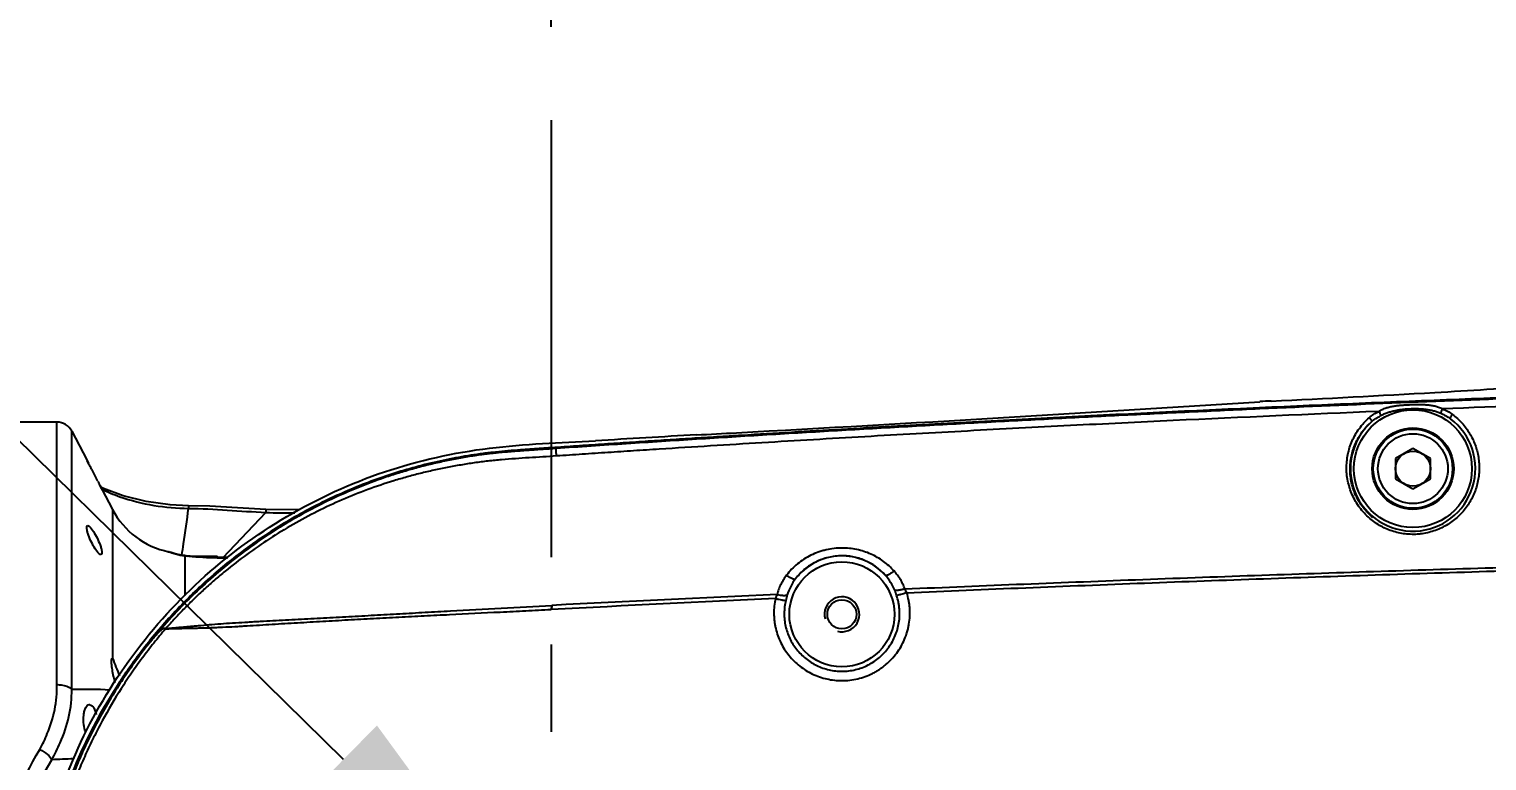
# Model space of a CAD drawing. Header units: millimetres. Extents: x 5828 to 6704, y 123 to 421.
# Drawn here: x 6524.81 to 6531.06, y 367.73 to 370.87 of the extents above; entities that cross this region are included whole.
import ezdxf
from ezdxf import colors
from ezdxf.entities.mleader import LeaderData, LeaderLine
from ezdxf.math import Vec2, Vec3

# ---------------------------------------------------------------- set-up
doc = ezdxf.new("R2010")
doc.units = ezdxf.units.MM
doc.linetypes.add('CENTER', pattern=[0.6, 0.375, -0.075, 0.075, -0.075])
for name, color, linetype in [('中心线', 7, 'Continuous'), ('外形图', 7, 'Continuous'), ('多重引线', 7, 'Continuous'), ('尺寸标注', 7, 'Continuous'), ('运动范围', 7, 'Continuous')]:
    doc.layers.add(name, color=color, linetype=linetype)
doc.styles.get("Standard").update_dxf_attribs({"font": 'msyh.ttc'})
doc.styles.add('微软雅黑', font='msyh.ttc', dxfattribs={"height": 1.5})
doc.dimstyles.new('尺寸标注_1_20比例', dxfattribs={"dimtxt": 1.5, "dimasz": 1.25, "dimexe": 0.5, "dimexo": 0.4, "dimgap": 0.5, "dimtad": 1, "dimdec": 1, "dimlfac": 20, "dimdsep": 46, "dimtxsty": '微软雅黑', "dimcen": 0.09, "dimadec": 0, "dimazin": 0, "dimtp": 0.01, "dimtm": 0.01, "dimtfac": 1, "dimtdec": 1, "dimtofl": 0, "dimtmove": 0, "dimatfit": 3, "dimfxl": 1, "dimtolj": 1, "dimarcsym": 0})

# ---------------------------------------------------------------- blocks, each defined once
blk = doc.blocks.new('*D1134')
at = {"layer": 'Defpoints', "color": 0}
for p in [(6527.0483, 400.223), (6527.0483, 370.4759), (6523.1462, 368.6303)]:
    blk.add_point(p, dxfattribs=at)
at = {"layer": '尺寸标注', "color": 0, "lineweight": -2}
for p, q in [((6523.1462, 369.0303), (6523.1462, 400.723)), ((6527.0483, 370.8759), (6527.0483, 400.723)), ((6524.3962, 400.223), (6525.7983, 400.223))]:
    blk.add_line(p, q, dxfattribs=at)
at = {"layer": '尺寸标注', "color": 0}
for points in [[(6524.3962, 400.4313), (6524.3962, 400.0147), (6523.1462, 400.223)], [(6525.7983, 400.0147), (6525.7983, 400.4313), (6527.0483, 400.223)]]:
    blk.add_solid(points, dxfattribs=at)
at = {"layer": '尺寸标注', "color": 0, "insert": (6525.0962, 401.4946), "char_height": 1.5, "attachment_point": 5, "style": '微软雅黑'}
blk.add_mtext('\\A1;\\A1;{\\fAlibaba PuHuiTi 3.0 55 Regular|b0|i0|c134|p18;78}', dxfattribs=at)
blk = doc.blocks.new('*D1144')
at = {"layer": 'Defpoints', "color": 0}
for p in [(6557.7962, 395.6702), (6487.6476, 286.2413), (6537.9972, 286.2413)]:
    blk.add_point(p, dxfattribs=at)
at = {"layer": '尺寸标注', "color": 0, "lineweight": -2}
for p, q in [((6557.3962, 395.6702), (6487.1476, 395.6702)), ((6487.6476, 394.4202), (6487.6476, 287.4913)), ((6537.5972, 286.2413), (6487.1476, 286.2413))]:
    blk.add_line(p, q, dxfattribs=at)
at = {"layer": '尺寸标注', "color": 0}
for points in [[(6487.856, 394.4202), (6487.4393, 394.4202), (6487.6476, 395.6702)], [(6487.4393, 287.4913), (6487.856, 287.4913), (6487.6476, 286.2413)]]:
    blk.add_solid(points, dxfattribs=at)
at = {"layer": '尺寸标注', "color": 0, "insert": (6486.376, 340.9558), "char_height": 1.5, "attachment_point": 5, "rotation": 90, "style": '微软雅黑'}
blk.add_mtext('\\A1;\\A1;{\\fAlibaba PuHuiTi 3.0 55 Regular|b0|i0|c134|p18;2188.6}', dxfattribs=at)

msp = doc.modelspace()

# ---------------------------------------------------------------- linework, layer by layer
at = {"layer": '中心线', "linetype": 'CENTER', "ltscale": 5}
msp.add_line((6527.0483, 370.4759), (6527.0483, 363.2346), dxfattribs=at)
at = {"layer": '外形图', "linetype": 'ByBlock'}
for p, q in [((6524.9274, 369.1803), (6524.7532, 369.1803)), ((6524.9274, 368.0535), (6524.9274, 369.1803)), ((6524.9915, 368.0335), (6524.9915, 369.1414)), ((6524.9915, 369.1414), (6525.056, 369.0178)), ((6525.056, 369.0178), (6525.0571, 369.0155)), ((6530.7462, 369.0669), (6530.6712, 369.0236)), ((6530.6712, 369.0236), (6530.6712, 368.937)), ((6530.8212, 369.0236), (6530.7462, 369.0669)), ((6530.8212, 368.937), (6530.8212, 369.0236)), ((6525.0597, 369.0104), (6525.0571, 369.0157)), ((6525.0571, 369.0155), (6525.0596, 369.0106)), ((6525.0596, 369.0106), (6525.063, 369.0039)), ((6525.063, 369.004), (6525.0597, 369.0104)), ((6525.0665, 368.9971), (6525.063, 369.004)), ((6525.0764, 368.9779), (6525.0735, 368.9834)), ((6525.1028, 368.9273), (6525.1, 368.9326)), ((6525.1137, 368.9067), (6525.1102, 368.9133)), ((6525.1174, 368.8999), (6525.1137, 368.9067)), ((6525.1138, 368.9066), (6525.1173, 368.9)), ((6525.128, 368.8955), (6525.1165, 368.9015)), ((6525.1173, 368.9), (6525.1201, 368.8949)), ((6525.12, 368.895), (6525.1174, 368.8999)), ((6525.1209, 368.8934), (6525.12, 368.895)), ((6525.1201, 368.8949), (6525.1208, 368.8935)), ((6525.1208, 368.8935), (6525.1212, 368.8928)), ((6525.1212, 368.8928), (6525.1209, 368.8934)), ((6525.1212, 368.8928), (6525.1671, 368.8048)), ((6530.6712, 368.937), (6530.7462, 368.8937)), ((6530.7462, 368.8937), (6530.8212, 368.937)), ((6525.1671, 368.8048), (6525.1671, 368.1664)), ((6525.6419, 368.5985), (6525.8244, 368.7925)), ((6525.8248, 368.8046), (6525.8244, 368.7925)), ((6525.9684, 368.8043), (6525.8248, 368.8046)), ((6525.4068, 368.6239), (6525.4136, 368.622)), ((6525.4091, 368.623), (6525.4068, 368.6239)), ((6525.4183, 368.6204), (6525.4136, 368.622)), ((6525.4136, 368.622), (6525.4139, 368.6219)), ((6525.4139, 368.6219), (6525.4212, 368.6185)), ((6525.4349, 368.6154), (6525.4178, 368.6205)), ((6525.4621, 368.6094), (6525.4349, 368.6154)), ((6525.4824, 368.6066), (6525.4621, 368.6094)), ((6525.4774, 368.6066), (6525.4774, 368.436)), ((6525.4774, 368.6066), (6525.4823, 368.6066)), ((6525.519, 368.6034), (6525.4823, 368.6066)), ((6525.4823, 368.6066), (6525.4824, 368.6066)), ((6525.4937, 368.605), (6525.4912, 368.6052)), ((6525.4975, 368.6053), (6525.6162, 368.6053)), ((6525.6162, 368.599), (6525.6162, 368.6053)), ((6525.6613, 368.5988), (6525.6401, 368.5985))]:
    msp.add_line(p, q, dxfattribs=at)
for points in [[(6525.4928, 368.8213), (6525.4136, 368.8248), (6525.3106, 368.8388), (6525.2122, 368.8637), (6525.128, 368.8955)], [(6525.8248, 368.8046), (6525.7023, 368.8128), (6525.5844, 368.8194), (6525.4928, 368.8213)], [(6525.4775, 368.6073), (6525.4612, 368.6095), (6525.4486, 368.6124)], [(6525.6401, 368.5985), (6525.577, 368.5999), (6525.519, 368.6034)], [(6525.6613, 368.5988), (6525.6387, 368.5985), (6525.6161, 368.599)]]:
    msp.add_lwpolyline(points, dxfattribs=at)
for centre, radius in [((6530.7462, 368.9803), 0.253), ((6530.7462, 368.9803), 0.175), ((6530.7462, 368.9803), 0.17), ((6530.7462, 368.9803), 0.15), ((6530.7462, 368.9803), 0.075), ((6528.2962, 368.3553), 0.2254), ((6528.2962, 368.3553), 0.0625)]:
    msp.add_circle(centre, radius, dxfattribs=at)
for centre, radius, start, end in [((6515.6894, 592.7681), 223.9637, 273.111022, 273.686574), ((6530.2476, 366.8014), 2.4715, 92.53105, 93.65736), ((6524.9274, 369.1079), 0.0723, 27.55281, 90), ((6530.7462, 368.9803), 0.268, 131.46405, 53.1695), ((6525.5971, 410.6179), 41.5443, 272.86253, 273.10057), ((6530.4518, 371.7513), 6.0487, 207.08743, 207.23262), ((6530.2895, 371.6677), 5.8662, 207.29258, 207.54165), ((6530.1555, 371.5979), 5.7151, 207.54202, 207.79914), ((6530.0342, 371.534), 5.578, 207.86014, 208.02281), ((6525.4774, 368.9667), 0.35, 207.55281, 258.3631), ((6525.5197, 368.9246), 0.3212, 249.84915, 251.51534), ((6525.5156, 368.9119), 0.3079, 251.50279, 255.09808), ((6525.5108, 368.8926), 0.288, 255.02146, 263.3345), ((6525.6481, 370.2825), 1.6847, 264.18561, 264.33739), ((6525.6491, 370.2927), 1.6948, 264.33747, 264.65355), ((6525.6466, 370.2611), 1.6632, 264.72517, 268.94514), ((6525.4946, 368.4422), 0.1631, 88.42894, 89.99847), ((6525.6462, 370.2511), 1.6532, 268.95233, 270.49955), ((6528.2962, 368.3553), 0.2504, 41.95587, 142.5189), ((6536.9044, 175.8734), 192.7546, 92.644432, 92.930981), ((6528.8465, 368.0129), 1.8344, 168.0188, 168.58843), ((6536.8549, 174.0336), 194.6072, 92.602592, 92.887369), ((6528.2962, 368.3553), 0.075, 255, 195), ((6525.0376, 365.7217), 2.0134, 91.08708, 93.76047)]:
    msp.add_arc(centre, radius, start, end, dxfattribs=at)
for points, knots in [([(6536.2603, 364.2992), (6535.7358, 364.3064), (6534.6869, 364.3234), (6533.1138, 364.3595), (6531.8032, 364.4001), (6530.7549, 364.4401), (6529.9689, 364.474), (6529.183, 364.5122), (6528.3975, 364.5553), (6527.743, 364.5937), (6527.2197, 364.6304), (6526.8268, 364.6498), (6526.4374, 364.7181), (6525.9472, 364.9084), (6525.408, 365.3031), (6524.9696, 365.9729), (6524.7919, 366.7539), (6524.8988, 367.5478), (6525.276, 368.2549), (6525.8761, 368.7837), (6526.5012, 369.0271), (6527.0244, 369.0704), (6527.4169, 369.0933), (6527.8095, 369.1203), (6528.333, 369.1514), (6528.9877, 369.1881), (6529.7734, 369.2274), (6530.5594, 369.2624), (6531.6076, 369.3037), (6532.9182, 369.3457), (6534.4913, 369.3833), (6535.5402, 369.4011), (6536.0646, 369.4086)], [0, 0, 0, 0, 0.062547, 0.125094, 0.187642, 0.218915, 0.250189, 0.281463, 0.312736, 0.34401, 0.359646, 0.375288, 0.390909, 0.40654, 0.437679, 0.468836, 0.500009, 0.531187, 0.562362, 0.593532, 0.624708, 0.640342, 0.655997, 0.671626, 0.687262, 0.718537, 0.749811, 0.781085, 0.812358, 0.874905, 0.937453, 1, 1, 1, 1]), ([(6537.2932, 369.4237), (6537.0074, 369.4207), (6536.4358, 369.414), (6535.5783, 369.4017), (6534.7209, 369.3866), (6533.8636, 369.3683), (6533.1492, 369.3503), (6532.5777, 369.3339), (6532.1492, 369.3206), (6531.7206, 369.3063), (6531.2922, 369.2909), (6530.8637, 369.2744), (6530.4353, 369.2567), (6530.0069, 369.2378), (6529.5787, 369.2176), (6529.2218, 369.1997), (6528.9364, 369.1847), (6528.7223, 369.1731), (6528.5082, 369.1611), (6528.2942, 369.1488), (6528.0802, 369.1362), (6527.9019, 369.1253), (6527.7592, 369.1164), (6527.6522, 369.1097), (6527.5453, 369.1029), (6527.4383, 369.0959), (6527.3313, 369.0889), (6527.2422, 369.083), (6527.1709, 369.0782), (6527.1174, 369.0746), (6527.0729, 369.0715), (6527.0372, 369.069), (6527.0105, 369.0672), (6526.9838, 369.0654), (6526.957, 369.0636), (6526.9303, 369.0618), (6526.8946, 369.0592), (6526.8501, 369.0557), (6526.8057, 369.0513), (6526.7702, 369.0472), (6526.7348, 369.0425), (6526.6906, 369.0358), (6526.6378, 369.0265), (6526.5677, 369.0124), (6526.4808, 368.9917), (6526.3779, 368.9618), (6526.2765, 368.9269), (6526.1769, 368.8871), (6526.0794, 368.8425), (6525.9841, 368.7933), (6525.8913, 368.7395), (6525.8013, 368.6813), (6525.7142, 368.6187), (6525.6302, 368.552), (6525.5496, 368.4813), (6525.4725, 368.4068), (6525.3991, 368.3287), (6525.3295, 368.247), (6525.2641, 368.1621), (6525.2028, 368.0742), (6525.1458, 367.9833), (6525.0933, 367.8898), (6525.0454, 367.7939), (6525.0022, 367.6957), (6524.9639, 367.5955), (6524.9305, 367.4936), (6524.9021, 367.3903), (6524.8709, 367.2508), (6524.8498, 367.1092), (6524.8391, 366.9666), (6524.8353, 366.8237), (6524.8437, 366.645), (6524.8694, 366.468), (6524.9001, 366.3284), (6524.9282, 366.2249), (6524.9612, 366.1228), (6524.9991, 366.0226), (6525.0419, 365.9242), (6525.0894, 365.8281), (6525.1416, 365.7344), (6525.1982, 365.6433), (6525.2591, 365.5551), (6525.3243, 365.47), (6525.3935, 365.3881), (6525.4666, 365.3096), (6525.5435, 365.2348), (6525.6239, 365.1639), (6525.7076, 365.0969), (6525.7944, 365.034), (6525.8843, 364.9754), (6525.9768, 364.9213), (6526.0719, 364.8717), (6526.1692, 364.8267), (6526.2687, 364.7866), (6526.3699, 364.7513), (6526.4728, 364.721), (6526.577, 364.6957), (6526.6823, 364.6755), (6526.7707, 364.6628), (6526.8418, 364.6556), (6526.8863, 364.6519), (6526.922, 364.6493), (6526.9487, 364.6475), (6526.9755, 364.6457), (6527.0111, 364.6433), (6527.0557, 364.6402), (6527.1091, 364.6366), (6527.1626, 364.6329), (6527.2339, 364.6281), (6527.323, 364.6222), (6527.43, 364.6152), (6527.537, 364.6082), (6527.6439, 364.6014), (6527.7509, 364.5946), (6527.8936, 364.5857), (6528.0719, 364.5749), (6528.2859, 364.5622), (6528.4999, 364.5499), (6528.714, 364.5379), (6528.928, 364.5263), (6529.2135, 364.5113), (6529.5703, 364.4934), (6529.9986, 364.4732), (6530.427, 364.4542), (6530.8554, 364.4365), (6531.2838, 364.4199), (6531.7123, 364.4045), (6532.1409, 364.3902), (6532.5694, 364.3769), (6533.1409, 364.3605), (6533.8553, 364.3424), (6534.7126, 364.3241), (6535.57, 364.309), (6536.4274, 364.2966), (6536.9991, 364.29), (6537.2849, 364.287)], [0, 0, 0, 0, 0.031251, 0.062501, 0.093752, 0.125002, 0.156253, 0.171878, 0.187503, 0.203128, 0.218754, 0.234379, 0.250004, 0.265629, 0.281255, 0.29688, 0.304692, 0.312505, 0.320318, 0.32813, 0.335943, 0.343756, 0.347662, 0.351568, 0.355475, 0.359381, 0.363287, 0.367194, 0.369147, 0.3711, 0.373053, 0.37403, 0.375006, 0.375983, 0.376959, 0.377936, 0.378912, 0.380866, 0.382819, 0.383795, 0.384772, 0.386725, 0.388678, 0.390631, 0.394537, 0.398443, 0.402349, 0.406256, 0.410162, 0.414068, 0.417974, 0.42188, 0.425786, 0.429693, 0.433599, 0.437505, 0.441411, 0.445317, 0.449224, 0.45313, 0.457036, 0.460942, 0.464848, 0.468754, 0.472661, 0.476567, 0.480473, 0.484379, 0.492189, 0.496095, 0.500002, 0.507812, 0.515622, 0.519528, 0.523434, 0.52734, 0.531246, 0.535153, 0.539059, 0.542965, 0.546871, 0.550777, 0.554683, 0.55859, 0.562496, 0.566402, 0.570308, 0.574214, 0.57812, 0.582027, 0.585933, 0.589839, 0.593745, 0.597651, 0.601557, 0.605463, 0.609369, 0.613275, 0.617181, 0.619134, 0.621088, 0.622064, 0.623041, 0.624017, 0.624994, 0.626947, 0.6289, 0.630853, 0.632806, 0.636713, 0.640619, 0.644525, 0.648432, 0.652338, 0.656244, 0.664057, 0.67187, 0.679682, 0.687495, 0.695308, 0.70312, 0.718745, 0.734371, 0.749996, 0.765621, 0.781246, 0.796872, 0.812497, 0.828122, 0.843747, 0.874998, 0.906248, 0.937499, 0.968749, 1, 1, 1, 1]), ([(6536.7397, 369.4138), (6536.6893, 369.413), (6536.5887, 369.4115), (6536.4376, 369.4093), (6536.2864, 369.4072), (6536.1352, 369.4051), (6535.984, 369.4029), (6535.7824, 369.4), (6535.5304, 369.396), (6535.228, 369.3909), (6534.8248, 369.3837), (6534.3208, 369.3737), (6533.7161, 369.3601), (6533.1114, 369.3447), (6532.5067, 369.3275), (6531.9021, 369.3082), (6531.2976, 369.2868), (6530.6932, 369.2632), (6530.1896, 369.2415), (6529.7867, 369.2229), (6529.4846, 369.2084), (6529.1826, 369.1931), (6528.8805, 369.1772), (6528.5785, 369.1606), (6528.2766, 369.1433), (6527.9747, 369.1253), (6527.6728, 369.1066), (6527.371, 369.0872), (6527.1698, 369.0737), (6527.0692, 369.0667)], [0, 0, 0, 0, 0.015597, 0.031213, 0.046837, 0.062463, 0.078088, 0.093714, 0.124965, 0.156216, 0.187468, 0.24997, 0.312473, 0.374975, 0.437477, 0.49998, 0.562482, 0.624985, 0.687487, 0.718739, 0.74999, 0.781241, 0.812492, 0.843744, 0.874995, 0.906246, 0.937497, 0.968749, 1, 1, 1, 1]), ([(6530.1385, 369.2705), (6530.3723, 369.281), (6530.7554, 369.3027), (6531.1388, 369.3245), (6531.2875, 369.3412)], [0, 0, 0, 0, 0.610087, 1, 1, 1, 1]), ([(6536.7437, 369.3809), (6536.6826, 369.3799), (6536.591, 369.3785), (6536.4687, 369.3767), (6536.3464, 369.3749), (6536.224, 369.3732), (6536.1017, 369.3714), (6536.0099, 369.3701), (6535.9181, 369.3687), (6535.7958, 369.3669), (6535.6428, 369.3645), (6535.4593, 369.3616), (6535.2757, 369.3585), (6535.0922, 369.3553), (6534.9087, 369.352), (6534.7251, 369.3485), (6534.4804, 369.3436), (6534.1745, 369.3372), (6533.6852, 369.3262), (6533.0735, 369.3108), (6532.3395, 369.2895), (6531.6057, 369.2651), (6531.1165, 369.2468), (6530.872, 369.237)], [0, 0, 0, 0, 0.031203, 0.046821, 0.062443, 0.093694, 0.10932, 0.124946, 0.140572, 0.156198, 0.18745, 0.218702, 0.249954, 0.281206, 0.312458, 0.34371, 0.374962, 0.437466, 0.499969, 0.624977, 0.749985, 0.874992, 1, 1, 1, 1]), ([(6530.5999, 369.226), (6530.3057, 369.2137), (6529.8645, 369.1941), (6529.2763, 369.1652), (6528.9087, 369.146), (6528.6147, 369.1299), (6528.3942, 369.1174), (6528.1737, 369.1046), (6527.9533, 369.0914), (6527.7329, 369.0778), (6527.5492, 369.0662), (6527.4023, 369.0567), (6527.2921, 369.0495), (6527.1819, 369.0422), (6527.1085, 369.0372), (6527.0717, 369.0347)], [0, 0, 0, 0, 0.25, 0.375, 0.5, 0.5625, 0.625, 0.6875, 0.75, 0.8125, 0.875, 0.90625, 0.9375, 0.96875, 1, 1, 1, 1]), ([(6530.5585, 369.1989), (6530.5647, 369.2043), (6530.578, 369.2142), (6530.5925, 369.2223), (6530.5999, 369.226)], [0, 0, 0, 0, 0.49684, 1, 1, 1, 1]), ([(6530.9156, 369.2133), (6530.9231, 369.2077), (6530.9375, 369.1959), (6530.9572, 369.1761), (6530.9747, 369.1548), (6530.99, 369.1319), (6531.003, 369.1078), (6531.0136, 369.0827), (6531.0218, 369.0567), (6531.0275, 369.03), (6531.0306, 369.0029), (6531.0311, 368.9755), (6531.029, 368.9481), (6531.0242, 368.9209), (6531.0169, 368.8941), (6531.0068, 368.868), (6530.9942, 368.8428), (6530.9791, 368.8189), (6530.9616, 368.7964), (6530.9417, 368.7757), (6530.9198, 368.7569), (6530.8959, 368.7404), (6530.8704, 368.7263), (6530.8434, 368.7149), (6530.8153, 368.7063), (6530.7913, 368.7016), (6530.7718, 368.6993), (6530.7522, 368.698), (6530.7276, 368.6984), (6530.6984, 368.7018), (6530.6697, 368.7082), (6530.642, 368.7175), (6530.6154, 368.7296), (6530.5903, 368.7443), (6530.5747, 368.7556), (6530.5673, 368.7617)], [0, 0, 0, 0, 0.030907, 0.061557, 0.091985, 0.122233, 0.152346, 0.182371, 0.212354, 0.242343, 0.272378, 0.302498, 0.332739, 0.363129, 0.393693, 0.424448, 0.455408, 0.486577, 0.517956, 0.549538, 0.581311, 0.613259, 0.64536, 0.677588, 0.709917, 0.742312, 0.758531, 0.774755, 0.807187, 0.839587, 0.871922, 0.904159, 0.936268, 0.968223, 1, 1, 1, 1]), ([(6530.5687, 369.1811), (6530.5746, 369.1863), (6530.587, 369.1959), (6530.6004, 369.204), (6530.6073, 369.2078)], [0, 0, 0, 0, 0.49907, 1, 1, 1, 1]), ([(6530.5999, 369.226), (6530.6048, 369.2291), (6530.6123, 369.2332), (6530.6227, 369.2379), (6530.6308, 369.2409), (6530.639, 369.2434), (6530.6502, 369.2463), (6530.6645, 369.2491), (6530.682, 369.2514), (6530.6996, 369.2531), (6530.7173, 369.2542), (6530.735, 369.2551), (6530.7527, 369.2557), (6530.7704, 369.2559), (6530.7881, 369.2557), (6530.8057, 369.2548), (6530.8202, 369.2533), (6530.8316, 369.2513), (6530.84, 369.2494), (6530.8483, 369.2471), (6530.8591, 369.2433), (6530.8669, 369.2397), (6530.872, 369.237)], [0, 0, 0, 0, 0.061301, 0.091906, 0.122588, 0.153406, 0.184386, 0.24684, 0.30982, 0.373103, 0.436524, 0.499992, 0.563461, 0.626881, 0.690165, 0.753145, 0.815601, 0.846583, 0.877401, 0.908085, 0.938693, 1, 1, 1, 1]), ([(6530.5999, 369.226), (6530.6009, 369.2244), (6530.6027, 369.2211), (6530.6046, 369.2169), (6530.6058, 369.2136), (6530.6066, 369.2114), (6530.6071, 369.2095), (6530.6072, 369.2083), (6530.6073, 369.2078)], [0, 0, 0, 0, 0.283007, 0.569585, 0.70158, 0.8198, 0.920288, 1, 1, 1, 1]), ([(6530.6073, 369.2078), (6530.6121, 369.2104), (6530.6221, 369.2153), (6530.6375, 369.2213), (6530.6534, 369.2261), (6530.6696, 369.2299), (6530.686, 369.233), (6530.7025, 369.2353), (6530.7191, 369.2369), (6530.7357, 369.2379), (6530.7524, 369.2382), (6530.769, 369.238), (6530.7856, 369.237), (6530.8022, 369.2354), (6530.8186, 369.2328), (6530.8349, 369.2293), (6530.8508, 369.2246), (6530.8611, 369.2206), (6530.8661, 369.2183)], [0, 0, 0, 0, 0.06227, 0.124557, 0.186953, 0.249464, 0.312055, 0.374688, 0.43734, 0.499998, 0.562657, 0.625308, 0.687942, 0.750533, 0.813044, 0.875441, 0.937729, 1, 1, 1, 1]), ([(6530.872, 369.237), (6530.8711, 369.2354), (6530.8696, 369.2319), (6530.8681, 369.2276), (6530.8671, 369.2242), (6530.8666, 369.222), (6530.8662, 369.22), (6530.8661, 369.2188), (6530.8661, 369.2183)], [0, 0, 0, 0, 0.282989, 0.569525, 0.701508, 0.819733, 0.920244, 1, 1, 1, 1]), ([(6530.8661, 369.2183), (6530.8733, 369.2151), (6530.8874, 369.2081), (6530.9006, 369.1995), (6530.9069, 369.1948)], [0, 0, 0, 0, 0.500926, 1, 1, 1, 1]), ([(6530.872, 369.237), (6530.8797, 369.234), (6530.8949, 369.2271), (6530.909, 369.2182), (6530.9156, 369.2133)], [0, 0, 0, 0, 0.503144, 1, 1, 1, 1]), ([(6530.9156, 369.2133), (6530.9148, 369.2125), (6530.9133, 369.2107), (6530.9112, 369.2079), (6530.9094, 369.205), (6530.9081, 369.2026), (6530.9073, 369.2008), (6530.9069, 369.1996), (6530.9065, 369.1985), (6530.9063, 369.1974), (6530.9062, 369.1966), (6530.9063, 369.1958), (6530.9065, 369.1952), (6530.9067, 369.1949), (6530.9069, 369.1948)], [0, 0, 0, 0, 0.162254, 0.328409, 0.489943, 0.638667, 0.705935, 0.767415, 0.822489, 0.870726, 0.911965, 0.946452, 0.975123, 1, 1, 1, 1]), ([(6530.5673, 368.7617), (6530.5589, 368.7684), (6530.5431, 368.7828), (6530.5219, 368.8069), (6530.5038, 368.8329), (6530.4887, 368.8605), (6530.4768, 368.8895), (6530.4682, 368.9193), (6530.4628, 368.9497), (6530.4608, 368.9804), (6530.4621, 369.011), (6530.4666, 369.0413), (6530.4743, 369.0709), (6530.4851, 369.0996), (6530.499, 369.1271), (6530.5159, 369.1531), (6530.5357, 369.1773), (6530.5507, 369.192), (6530.5585, 369.1989)], [0, 0, 0, 0, 0.064672, 0.128861, 0.192553, 0.255751, 0.318479, 0.38078, 0.442716, 0.504364, 0.565816, 0.627176, 0.688559, 0.750085, 0.811878, 0.874056, 0.936733, 1, 1, 1, 1]), ([(6530.5749, 368.7702), (6530.5671, 368.7766), (6530.5522, 368.7903), (6530.5325, 368.813), (6530.5156, 368.8376), (6530.5015, 368.8637), (6530.4906, 368.8909), (6530.4826, 368.919), (6530.4778, 368.9476), (6530.4761, 368.9764), (6530.4774, 369.0051), (6530.4818, 369.0334), (6530.4891, 369.0612), (6530.4994, 369.0881), (6530.5126, 369.1138), (6530.5286, 369.1382), (6530.5472, 369.1609), (6530.5613, 369.1746), (6530.5687, 369.1811)], [0, 0, 0, 0, 0.064879, 0.129218, 0.193007, 0.25625, 0.318979, 0.381243, 0.443111, 0.504668, 0.566018, 0.627273, 0.688559, 0.750006, 0.811749, 0.873918, 0.936634, 1, 1, 1, 1]), ([(6530.5585, 369.1989), (6530.5594, 369.1981), (6530.561, 369.1964), (6530.5633, 369.1938), (6530.5654, 369.1911), (6530.5668, 369.1888), (6530.5678, 369.1871), (6530.5683, 369.1859), (6530.5688, 369.1848), (6530.5691, 369.1838), (6530.5692, 369.1829), (6530.5692, 369.1822), (6530.5691, 369.1816), (6530.5689, 369.1812), (6530.5687, 369.1811)], [0, 0, 0, 0, 0.162181, 0.328283, 0.489786, 0.638498, 0.705767, 0.767253, 0.822337, 0.870591, 0.911852, 0.946369, 0.975078, 1, 1, 1, 1]), ([(6524.8177, 366.8553), (6524.8177, 367.1615), (6524.9478, 367.7816), (6525.4987, 368.5476), (6526.1794, 368.9497), (6526.7808, 369.0822), (6527.087, 369.0917), (6527.2387, 369.0996)], [0, 0, 0, 0, 0.250163, 0.50027, 0.750286, 0.875949, 1, 1, 1, 1]), ([(6527.0692, 369.0667), (6527.0589, 369.066), (6527.0382, 369.0646), (6527.0071, 369.0625), (6526.9761, 369.0603), (6526.945, 369.0583), (6526.914, 369.0561), (6526.8829, 369.0538), (6526.8519, 369.0512), (6526.8209, 369.0483), (6526.79, 369.045), (6526.7591, 369.0412), (6526.7282, 369.0369), (6526.6872, 369.0306), (6526.6361, 369.0216), (6526.5751, 369.0092), (6526.5145, 368.995), (6526.4543, 368.9791), (6526.3946, 368.9616), (6526.3156, 368.9359), (6526.2184, 368.8996), (6526.1043, 368.8496), (6525.9932, 368.7932), (6525.8855, 368.7307), (6525.7815, 368.6622), (6525.6815, 368.5879), (6525.5859, 368.5081), (6525.4949, 368.423), (6525.4089, 368.3329), (6525.355, 368.2697), (6525.329, 368.2374)], [0, 0, 0, 0, 0.015626, 0.031251, 0.046877, 0.062503, 0.078128, 0.093754, 0.109381, 0.125007, 0.140633, 0.156259, 0.171886, 0.187512, 0.218763, 0.250015, 0.281267, 0.312519, 0.34377, 0.375022, 0.43752, 0.500017, 0.562515, 0.625013, 0.687511, 0.750009, 0.812507, 0.875005, 0.937502, 1, 1, 1, 1]), ([(6527.0717, 369.0347), (6527.0521, 369.0333), (6527.0128, 369.0307), (6526.9539, 369.0271), (6526.895, 369.0233), (6526.8459, 369.0195), (6526.8068, 369.0158), (6526.7774, 369.0127), (6526.7481, 369.0092), (6526.7188, 369.0052), (6526.6897, 369.0008), (6526.6605, 368.9961), (6526.6314, 368.991), (6526.5928, 368.9837), (6526.5446, 368.9736), (6526.4871, 368.9601), (6526.4301, 368.945), (6526.3545, 368.9229), (6526.2613, 368.8913), (6526.1516, 368.8474), (6526.0446, 368.7975), (6525.9405, 368.7416), (6525.8396, 368.6802), (6525.7423, 368.6132), (6525.6644, 368.553), (6525.6042, 368.5023), (6525.5601, 368.463), (6525.5171, 368.4225), (6525.4752, 368.3809), (6525.4345, 368.3382), (6525.4081, 368.309), (6525.3951, 368.2942)], [0, 0, 0, 0, 0.031251, 0.062503, 0.093754, 0.125006, 0.140632, 0.156258, 0.171884, 0.18751, 0.203136, 0.218761, 0.234386, 0.250012, 0.281262, 0.312512, 0.343762, 0.375012, 0.437507, 0.500001, 0.562497, 0.624994, 0.687491, 0.749989, 0.812486, 0.843738, 0.87499, 0.906243, 0.937495, 0.968748, 1, 1, 1, 1]), ([(6527.0716, 369.0347), (6527.0714, 369.0369), (6527.0711, 369.0411), (6527.0707, 369.0472), (6527.0703, 369.0525), (6527.07, 369.0571), (6527.0697, 369.0608), (6527.0695, 369.0634), (6527.0694, 369.0649), (6527.0694, 369.0657), (6527.0693, 369.0663), (6527.0693, 369.0666), (6527.0693, 369.0667)], [0, 0, 0, 0, 0.207249, 0.396271, 0.563953, 0.707521, 0.824606, 0.913273, 0.946474, 0.97206, 0.989926, 1, 1, 1, 1]), ([(6525.1196, 368.8929), (6525.1452, 368.8803), (6525.2639, 368.8315), (6525.3935, 368.8105), (6525.4931, 368.8099)], [0, 0, 0, 0, 0.22295, 1, 1, 1, 1]), ([(6525.4639, 368.6093), (6525.4664, 368.6253), (6525.4766, 368.6921), (6525.4858, 368.759), (6525.4931, 368.8099)], [0, 0, 0, 0, 0.239906, 1, 1, 1, 1]), ([(6525.4928, 368.8213), (6525.4938, 368.8214), (6525.4918, 368.8151), (6525.4931, 368.8127), (6525.4931, 368.8099)], [0, 0, 0, 0, 0.2558, 1, 1, 1, 1]), ([(6525.0881, 368.6427), (6525.0824, 368.6521), (6525.0723, 368.6719), (6525.0623, 368.6965), (6525.0575, 368.7159), (6525.0552, 368.7259), (6525.0569, 368.7364), (6525.0602, 368.7364)], [0, 0, 0, 0, 0.326486, 0.654907, 0.794331, 0.901378, 1, 1, 1, 1]), ([(6525.0602, 368.7364), (6525.0652, 368.7364), (6525.0758, 368.7235), (6525.0834, 368.713), (6525.0881, 368.7052)], [0, 0, 0, 0, 0.351431, 1, 1, 1, 1]), ([(6525.0881, 368.7052), (6525.0938, 368.6957), (6525.1041, 368.6759), (6525.1145, 368.6514), (6525.1196, 368.632), (6525.1221, 368.6219), (6525.1201, 368.6114), (6525.1167, 368.6114)], [0, 0, 0, 0, 0.325996, 0.654021, 0.793492, 0.900548, 1, 1, 1, 1]), ([(6525.1167, 368.6114), (6525.1116, 368.6114), (6525.1006, 368.6241), (6525.0929, 368.6348), (6525.0881, 368.6427)], [0, 0, 0, 0, 0.355925, 1, 1, 1, 1]), ([(6528.2969, 368.6398), (6528.2853, 368.6398), (6528.2622, 368.6384), (6528.2336, 368.6335), (6528.2112, 368.6276), (6528.1893, 368.6204), (6528.1628, 368.6091), (6528.1329, 368.5922), (6528.1052, 368.572), (6528.0801, 368.549), (6528.0653, 368.5318), (6528.0584, 368.5229)], [0, 0, 0, 0, 0.126391, 0.252658, 0.315711, 0.378663, 0.504144, 0.629045, 0.753312, 0.876946, 1, 1, 1, 1]), ([(6528.2962, 368.6063), (6528.2865, 368.6063), (6528.267, 368.6052), (6528.2383, 368.6001), (6528.2104, 368.5917), (6528.1838, 368.5802), (6528.1589, 368.5658), (6528.136, 368.5488), (6528.1153, 368.5295), (6528.1031, 368.5151), (6528.0975, 368.5077)], [0, 0, 0, 0, 0.127043, 0.253896, 0.380277, 0.505961, 0.630799, 0.754728, 0.877766, 1, 1, 1, 1]), ([(6528.4824, 368.5227), (6528.4767, 368.5291), (6528.4646, 368.5414), (6528.4446, 368.5579), (6528.4228, 368.5723), (6528.3995, 368.5844), (6528.3749, 368.5941), (6528.3493, 368.6011), (6528.3229, 368.6054), (6528.3051, 368.6063), (6528.2962, 368.6063)], [0, 0, 0, 0, 0.122499, 0.24568, 0.369628, 0.494376, 0.619902, 0.746123, 0.87289, 1, 1, 1, 1]), ([(6528.5202, 368.5412), (6528.5133, 368.5488), (6528.4986, 368.5635), (6528.4744, 368.583), (6528.4481, 368.6001), (6528.4201, 368.6143), (6528.3906, 368.6256), (6528.36, 368.6338), (6528.3287, 368.6387), (6528.3075, 368.6398), (6528.2969, 368.6398)], [0, 0, 0, 0, 0.123246, 0.246982, 0.371262, 0.496103, 0.621481, 0.747331, 0.873551, 1, 1, 1, 1]), ([(6528.5661, 368.4642), (6528.9066, 368.4787), (6529.5877, 368.5059), (6530.6096, 368.5413), (6531.6317, 368.5713), (6532.4836, 368.5918), (6533.1651, 368.6055), (6533.6763, 368.6145), (6534.1875, 368.6222), (6534.6135, 368.6274), (6534.9543, 368.631), (6535.21, 368.6333), (6535.4656, 368.6353), (6535.8064, 368.6375), (6536.2324, 368.6393), (6536.5733, 368.6403), (6536.7437, 368.6409)], [0, 0, 0, 0, 0.125, 0.25, 0.375, 0.5, 0.5625, 0.625, 0.6875, 0.75, 0.78125, 0.8125, 0.84375, 0.875, 0.9375, 1, 1, 1, 1]), ([(6528.5745, 368.4479), (6528.9146, 368.4627), (6529.5951, 368.4903), (6530.6159, 368.5265), (6531.6369, 368.5573), (6532.4879, 368.5785), (6533.1687, 368.5926), (6533.6794, 368.6019), (6534.1901, 368.6098), (6534.7008, 368.6164), (6535.2115, 368.6216), (6535.7222, 368.6254), (6536.2329, 368.6279), (6536.5734, 368.6284), (6536.7437, 368.6281)], [0, 0, 0, 0, 0.125, 0.25, 0.375, 0.5, 0.5625, 0.625, 0.6875, 0.75, 0.8125, 0.875, 0.9375, 1, 1, 1, 1]), ([(6528.0584, 368.5229), (6528.0537, 368.5168), (6528.0448, 368.504), (6528.0335, 368.4837), (6528.0244, 368.4623), (6528.02, 368.4475), (6528.0181, 368.44)], [0, 0, 0, 0, 0.251001, 0.50121, 0.750804, 1, 1, 1, 1]), ([(6528.0584, 368.5229), (6528.0607, 368.5214), (6528.0651, 368.5185), (6528.0716, 368.5146), (6528.0778, 368.5113), (6528.0826, 368.5092), (6528.0861, 368.5079), (6528.0885, 368.5072), (6528.0906, 368.5067), (6528.0925, 368.5064), (6528.0941, 368.5063), (6528.0955, 368.5065), (6528.0966, 368.5069), (6528.0972, 368.5074), (6528.0975, 368.5077)], [0, 0, 0, 0, 0.187994, 0.364917, 0.526118, 0.667537, 0.729803, 0.786017, 0.835984, 0.87965, 0.917157, 0.948957, 0.976005, 1, 1, 1, 1]), ([(6528.5202, 368.5412), (6528.5181, 368.5395), (6528.5139, 368.5362), (6528.5076, 368.5318), (6528.5018, 368.528), (6528.4971, 368.5255), (6528.4937, 368.5239), (6528.4914, 368.523), (6528.4893, 368.5223), (6528.4875, 368.5219), (6528.4859, 368.5217), (6528.4845, 368.5217), (6528.4833, 368.5221), (6528.4827, 368.5225), (6528.4824, 368.5227)], [0, 0, 0, 0, 0.188246, 0.365442, 0.526894, 0.668498, 0.730818, 0.787049, 0.836994, 0.880587, 0.917961, 0.949561, 0.976336, 1, 1, 1, 1]), ([(6528.5228, 368.4585), (6528.518, 368.4702), (6528.5063, 368.4929), (6528.4909, 368.5132), (6528.4824, 368.5227)], [0, 0, 0, 0, 0.499812, 1, 1, 1, 1]), ([(6528.5661, 368.4642), (6528.5636, 368.4712), (6528.558, 368.4852), (6528.5474, 368.5051), (6528.5348, 368.5239), (6528.5252, 368.5356), (6528.5202, 368.5412)], [0, 0, 0, 0, 0.249265, 0.4989, 0.749094, 1, 1, 1, 1]), ([(6528.0975, 368.5077), (6528.0896, 368.4973), (6528.0755, 368.4752), (6528.0655, 368.4509), (6528.0617, 368.4385)], [0, 0, 0, 0, 0.500207, 1, 1, 1, 1]), ([(6528.5661, 368.4642), (6528.5617, 368.4628), (6528.5552, 368.461), (6528.5466, 368.4592), (6528.5407, 368.4582), (6528.5353, 368.4576), (6528.5305, 368.4575), (6528.5263, 368.4577), (6528.5238, 368.4582), (6528.5228, 368.4585)], [0, 0, 0, 0, 0.312599, 0.459157, 0.595624, 0.719642, 0.829226, 0.92291, 1, 1, 1, 1]), ([(6528.5311, 368.4359), (6528.5298, 368.4397), (6528.5272, 368.4473), (6528.5243, 368.4548), (6528.5228, 368.4585)], [0, 0, 0, 0, 0.500712, 1, 1, 1, 1]), ([(6528.5745, 368.4479), (6528.5731, 368.4507), (6528.5703, 368.4561), (6528.5675, 368.4615), (6528.5661, 368.4642)], [0, 0, 0, 0, 0.503891, 1, 1, 1, 1]), ([(6525.3951, 368.2942), (6525.3964, 368.2943), (6525.3989, 368.2945), (6525.4027, 368.2949), (6525.4066, 368.2952), (6525.4118, 368.2956), (6525.4186, 368.2962), (6525.4298, 368.2972), (6525.4444, 368.2986), (6525.4627, 368.3002), (6525.4821, 368.302), (6525.5025, 368.3039), (6525.524, 368.3059), (6525.5544, 368.3086), (6525.5942, 368.312), (6525.6438, 368.3158), (6525.6952, 368.3192), (6525.7388, 368.3218), (6525.7743, 368.3237), (6525.8101, 368.3257), (6525.8551, 368.328), (6525.9092, 368.3309), (6525.9817, 368.3347), (6526.0723, 368.3396), (6526.1812, 368.3456), (6526.29, 368.3517), (6526.3989, 368.3578), (6526.5077, 368.3639), (6526.6528, 368.3721), (6526.8343, 368.3822), (6526.9794, 368.39), (6527.052, 368.3937)], [0, 0, 0, 0, 0.002271, 0.004583, 0.006924, 0.009299, 0.014156, 0.019155, 0.029602, 0.040674, 0.052395, 0.064766, 0.077762, 0.09133, 0.119926, 0.150022, 0.181164, 0.213003, 0.229101, 0.245283, 0.277825, 0.310514, 0.343283, 0.408922, 0.474602, 0.540283, 0.605957, 0.671625, 0.737293, 0.868639, 1, 1, 1, 1]), ([(6528.0112, 368.4227), (6528.0089, 368.4122), (6528.0054, 368.3908), (6528.0041, 368.3638), (6528.0049, 368.3421), (6528.0064, 368.326), (6528.0088, 368.3099), (6528.0132, 368.2888), (6528.021, 368.2628), (6528.0337, 368.2329), (6528.0497, 368.2046), (6528.0687, 368.1782), (6528.0906, 368.1542), (6528.115, 368.1327), (6528.1417, 368.1141), (6528.1702, 368.0985), (6528.2003, 368.0862), (6528.2316, 368.0773), (6528.2637, 368.0719), (6528.2854, 368.0707), (6528.2962, 368.0707)], [0, 0, 0, 0, 0.062449, 0.124899, 0.156137, 0.187378, 0.218619, 0.249862, 0.31233, 0.374806, 0.437291, 0.499786, 0.56229, 0.624802, 0.687323, 0.74985, 0.812382, 0.874919, 0.937459, 1, 1, 1, 1]), ([(6528.0181, 368.44), (6528.0169, 368.4372), (6528.0146, 368.4314), (6528.0123, 368.4257), (6528.0112, 368.4227)], [0, 0, 0, 0, 0.495889, 1, 1, 1, 1]), ([(6528.0112, 368.4227), (6528.0157, 368.4218), (6528.0244, 368.4199), (6528.0349, 368.4179), (6528.0426, 368.4165), (6528.0475, 368.4157), (6528.0516, 368.4151), (6528.0541, 368.4148), (6528.0553, 368.4147)], [0, 0, 0, 0, 0.309292, 0.593257, 0.718657, 0.829636, 0.924024, 1, 1, 1, 1]), ([(6528.0181, 368.44), (6528.0226, 368.4391), (6528.0292, 368.4379), (6528.0378, 368.4369), (6528.0438, 368.4365), (6528.0492, 368.4365), (6528.054, 368.4368), (6528.0582, 368.4374), (6528.0606, 368.4381), (6528.0617, 368.4385)], [0, 0, 0, 0, 0.31004, 0.455786, 0.591873, 0.71601, 0.826261, 0.921171, 1, 1, 1, 1]), ([(6528.0553, 368.4146), (6528.0531, 368.4056), (6528.0499, 368.3873), (6528.0482, 368.3595), (6528.0496, 368.3316), (6528.0541, 368.3041), (6528.0617, 368.2772), (6528.0723, 368.2514), (6528.0857, 368.227), (6528.1018, 368.2042), (6528.1204, 368.1833), (6528.1411, 368.1647), (6528.1639, 368.1485), (6528.1883, 368.135), (6528.214, 368.1243), (6528.2408, 368.1166), (6528.2683, 368.1119), (6528.2869, 368.1109), (6528.2962, 368.1109)], [0, 0, 0, 0, 0.062492, 0.124985, 0.187478, 0.249972, 0.312468, 0.374964, 0.437463, 0.499963, 0.562464, 0.624966, 0.68747, 0.749975, 0.81248, 0.874987, 0.937493, 1, 1, 1, 1]), ([(6528.0617, 368.4385), (6528.0605, 368.4345), (6528.0582, 368.4266), (6528.0562, 368.4187), (6528.0553, 368.4146)], [0, 0, 0, 0, 0.499254, 1, 1, 1, 1]), ([(6528.2962, 368.0707), (6528.3076, 368.0707), (6528.3303, 368.0721), (6528.364, 368.078), (6528.3967, 368.0878), (6528.4229, 368.0991), (6528.4429, 368.1099), (6528.4574, 368.1188), (6528.4714, 368.1286), (6528.4892, 368.1428), (6528.5099, 368.1623), (6528.5318, 368.1885), (6528.5504, 368.2171), (6528.5656, 368.2477), (6528.5752, 368.2745), (6528.5809, 368.2965), (6528.5853, 368.3188), (6528.5883, 368.3471), (6528.588, 368.3755), (6528.5857, 368.3982), (6528.5821, 368.4206), (6528.5779, 368.4371), (6528.5745, 368.4479)], [0, 0, 0, 0, 0.06254, 0.125078, 0.187613, 0.250143, 0.281419, 0.312694, 0.343967, 0.375238, 0.437746, 0.500245, 0.562735, 0.625214, 0.687685, 0.71893, 0.750173, 0.812628, 0.875078, 0.906315, 0.937552, 1, 1, 1, 1]), ([(6528.2962, 368.1109), (6528.3059, 368.1109), (6528.3254, 368.112), (6528.3543, 368.1172), (6528.3823, 368.1257), (6528.4091, 368.1374), (6528.4344, 368.1523), (6528.4577, 368.17), (6528.4788, 368.1903), (6528.4973, 368.213), (6528.5131, 368.2377), (6528.5258, 368.2641), (6528.5353, 368.2918), (6528.5414, 368.3204), (6528.5442, 368.3495), (6528.5435, 368.3739), (6528.5413, 368.3933), (6528.538, 368.4125), (6528.5342, 368.4266), (6528.5311, 368.4359)], [0, 0, 0, 0, 0.062506, 0.125011, 0.187515, 0.250019, 0.312523, 0.375025, 0.437525, 0.500025, 0.562522, 0.625019, 0.687514, 0.750007, 0.812499, 0.874991, 0.90625, 0.937509, 1, 1, 1, 1]), ([(6528.5745, 368.4479), (6528.57, 368.4465), (6528.5614, 368.4439), (6528.551, 368.4409), (6528.5435, 368.4388), (6528.5387, 368.4376), (6528.5346, 368.4366), (6528.5322, 368.4361), (6528.5311, 368.4359)], [0, 0, 0, 0, 0.31201, 0.597317, 0.722635, 0.832937, 0.926006, 1, 1, 1, 1]), ([(6525.3946, 368.2933), (6525.3958, 368.2933), (6525.3982, 368.2934), (6525.4019, 368.2935), (6525.4057, 368.2936), (6525.4108, 368.2937), (6525.4173, 368.2939), (6525.4281, 368.2942), (6525.4423, 368.2946), (6525.4601, 368.2949), (6525.479, 368.2953), (6525.499, 368.2957), (6525.5202, 368.2962), (6525.5424, 368.2967), (6525.5655, 368.2973), (6525.5895, 368.2981), (6525.6141, 368.2991), (6525.648, 368.3006), (6525.6825, 368.3024), (6525.7174, 368.3044), (6525.7529, 368.3065), (6525.7976, 368.3093), (6525.8515, 368.3126), (6525.9056, 368.316), (6525.978, 368.3203), (6526.0686, 368.3256), (6526.1774, 368.3317), (6526.2863, 368.3376), (6526.3951, 368.3434), (6526.504, 368.3489), (6526.6491, 368.3562), (6526.7943, 368.3633), (6526.9394, 368.3704), (6527.012, 368.374), (6527.0483, 368.3759)], [0, 0, 0, 0, 0.002195, 0.004431, 0.006693, 0.008988, 0.013681, 0.018512, 0.028618, 0.039356, 0.05077, 0.062878, 0.07567, 0.089102, 0.103109, 0.117612, 0.132532, 0.147795, 0.179094, 0.195025, 0.21109, 0.243501, 0.276149, 0.308929, 0.341779, 0.407571, 0.4734, 0.53923, 0.605054, 0.670874, 0.736693, 0.86834, 0.934169, 1, 1, 1, 1]), ([(6525.3946, 368.2933), (6525.3772, 368.273), (6525.3432, 368.2318), (6525.2943, 368.1683), (6525.2476, 368.1031), (6525.1885, 368.0141), (6525.1343, 367.922), (6525.0851, 367.8271), (6525.0508, 367.7547), (6525.0191, 367.681), (6524.9806, 367.5814), (6524.9393, 367.4543), (6524.9074, 367.3245), (6524.8876, 367.2195), (6524.8797, 367.1666), (6524.8762, 367.1402)], [0, 0, 0, 0, 0.062503, 0.125007, 0.187511, 0.250015, 0.375003, 0.437507, 0.500011, 0.562515, 0.625019, 0.750005, 0.874992, 0.937496, 1, 1, 1, 1]), ([(6525.3946, 368.2933), (6525.3945, 368.2935), (6525.3942, 368.2939), (6525.3937, 368.2945), (6525.393, 368.2947), (6525.3922, 368.2948), (6525.3915, 368.295), (6525.3907, 368.295), (6525.3899, 368.295), (6525.3888, 368.2949), (6525.3873, 368.2946), (6525.3855, 368.294), (6525.3836, 368.2932), (6525.381, 368.2918), (6525.3775, 368.2895), (6525.3734, 368.2861), (6525.3691, 368.2822), (6525.3647, 368.2779), (6525.3602, 368.2733), (6525.3557, 368.2685), (6525.3512, 368.2635), (6525.3453, 368.2567), (6525.3378, 368.248), (6525.332, 368.241), (6525.329, 368.2374)], [0, 0, 0, 0, 0.008562, 0.016522, 0.024625, 0.033073, 0.041531, 0.050102, 0.058979, 0.068194, 0.087595, 0.108491, 0.131026, 0.155231, 0.208584, 0.268233, 0.333126, 0.401751, 0.472939, 0.545979, 0.620343, 0.695605, 0.847611, 1, 1, 1, 1]), ([(6525.329, 368.2374), (6525.2899, 368.1888), (6525.2343, 368.1135), (6525.1669, 368.0087), (6525.1198, 367.928), (6525.0761, 367.8455), (6525.0359, 367.7613), (6524.9994, 367.6754), (6524.9556, 367.5589), (6524.9101, 367.4099), (6524.8774, 367.2576), (6524.859, 367.1345), (6524.8458, 367.0108), (6524.8418, 366.9175), (6524.8418, 366.8553)], [0, 0, 0, 0, 0.125213, 0.187763, 0.250267, 0.312745, 0.375218, 0.437704, 0.500206, 0.62519, 0.750155, 0.812633, 0.875097, 1, 1, 1, 1]), ([(6525.1671, 368.1665), (6525.1601, 368.1655), (6525.1608, 368.1404), (6525.164, 368.1187), (6525.1699, 368.0895), (6525.1742, 368.0713), (6525.1764, 368.0622)], [0, 0, 0, 0, 0.198891, 0.467558, 0.736026, 1, 1, 1, 1]), ([(6524.8545, 367.7752), (6524.8665, 367.7972), (6524.9083, 367.884), (6524.9304, 367.9821), (6524.9274, 368.0535)], [0, 0, 0, 0, 0.259654, 1, 1, 1, 1]), ([(6524.9056, 367.7308), (6524.9191, 367.7546), (6524.9671, 367.8484), (6524.9932, 367.9553), (6524.9915, 368.0335)], [0, 0, 0, 0, 0.259617, 1, 1, 1, 1]), ([(6524.9274, 368.0535), (6524.9339, 368.0535), (6524.9562, 368.0519), (6524.98, 368.0448), (6524.9915, 368.0335)], [0, 0, 0, 0, 0.287162, 1, 1, 1, 1]), ([(6525.0519, 367.8511), (6525.0462, 367.8601), (6525.0419, 367.885), (6525.0417, 367.9153), (6525.0461, 367.9405), (6525.051, 367.957), (6525.0605, 367.9678), (6525.0669, 367.9678)], [0, 0, 0, 0, 0.250474, 0.576566, 0.726355, 0.847935, 1, 1, 1, 1]), ([(6525.0669, 367.9678), (6525.0682, 367.9678), (6525.074, 367.9669), (6525.0788, 367.9628), (6525.0818, 367.9594)], [0, 0, 0, 0, 0.214938, 1, 1, 1, 1]), ([(6525.0818, 367.9594), (6525.0835, 367.9575), (6525.0907, 367.9473), (6525.0947, 367.9351), (6525.0965, 367.9254)], [0, 0, 0, 0, 0.207874, 1, 1, 1, 1]), ([(6524.5984, 366.8553), (6524.5984, 367.0186), (6524.6436, 367.3416), (6524.7744, 367.6393), (6524.8545, 367.7752)], [0, 0, 0, 0, 0.508583, 1, 1, 1, 1]), ([(6524.8545, 367.7752), (6524.8664, 367.7696), (6524.8855, 367.7573), (6524.9025, 367.74), (6524.9056, 367.7308)], [0, 0, 0, 0, 0.574746, 1, 1, 1, 1]), ([(6524.6606, 366.8553), (6524.6608, 367.0108), (6524.7045, 367.318), (6524.8283, 367.6019), (6524.9056, 367.7308)], [0, 0, 0, 0, 0.508492, 1, 1, 1, 1])]:
    msp.add_open_spline(points, degree=3, knots=knots, dxfattribs=at)
for points in [[(6527.6718, 369.1255), (6527.5274, 369.1169), (6527.383, 369.1088), (6527.2387, 369.0996)], [(6525.4931, 368.8099), (6525.6037, 368.8088), (6525.7139, 368.7973), (6525.8244, 368.7925)], [(6525.8244, 368.7925), (6525.8658, 368.7906), (6525.9074, 368.7895), (6525.9489, 368.7907)], [(6525.4991, 368.6052), (6525.5059, 368.605), (6525.5127, 368.6044), (6525.5194, 368.6034)], [(6525.6162, 368.6046), (6525.5995, 368.6038), (6525.5829, 368.6025), (6525.5663, 368.6006)], [(6525.1671, 368.1665), (6525.1758, 368.141), (6525.1862, 368.1162), (6525.1966, 368.0913)], [(6524.9915, 368.0335), (6525.046, 368.0352), (6525.1007, 368.0347), (6525.1552, 368.0315)]]:
    msp.add_open_spline(points, degree=3, dxfattribs=at)
at = {"layer": '运动范围'}
msp.add_arc((6557.7962, 336.8553), 58.815, 350, 225, dxfattribs=at)

# ---------------------------------------------------------------- dimensions: what is measured, and where the dimension line sits
at = {"layer": '尺寸标注'}
dim = msp.add_linear_dim(base=(6527.0483, 400.223), p1=(6523.1462, 368.6303), p2=(6527.0483, 370.4759), text='\\A1;{\\fAlibaba PuHuiTi 3.0 55 Regular|b0|i0|c134|p18;<>}', dimstyle='尺寸标注_1_20比例', dxfattribs=at)
dim.commit()
dim.dimension.update_dxf_attribs({"geometry": '*D1134', "text_midpoint": (6525.0962, 400.223), "dimtype": 160})
dim = msp.add_linear_dim(base=(6487.6476, 286.2413), p1=(6557.7962, 395.6702), p2=(6537.9972, 286.2413), angle=90, text='\\A1;{\\fAlibaba PuHuiTi 3.0 55 Regular|b0|i0|c134|p18;2188.6}', dimstyle='尺寸标注_1_20比例', dxfattribs=at)
dim.commit()
dim.dimension.update_dxf_attribs({"geometry": '*D1144', "text_midpoint": (6487.6476, 340.9558), "dimtype": 160})

# ---------------------------------------------------------------- leaders
at = {"layer": '多重引线'}
ml = msp.add_multileader_mtext('Standard', dxfattribs=at)
ml.set_content('{\\C256;J5-axis \\Protation center}')
ml.set_leader_properties()
ml.build(insert=Vec2(0, 0))
ml.multileader.update_dxf_attribs({"text_left_attachment_type": 5, "text_right_attachment_type": 5, "dogleg_length": 1, "arrow_head_size": 1.25})
ctx = ml.context
ctx.base_point, ctx.char_height, ctx.arrow_head_size, ctx.landing_gap_size, ctx.plane_origin = Vec3(6490.6648, 382.45), 1.5, 1.25, 0.5, Vec3(6519.6512, 370.3138)
ctx.left_attachment, ctx.right_attachment, ctx.text_align_type = 5, 5, 1
notes = []
notes.append((ctx, [(0, (1, 1, 0), (6511.19, 382.45), (-1, 0), 5.5556, [(0, [(6527.0483, 366.8553)], 0, [])])]))
ctx.mtext.insert, ctx.mtext.alignment, ctx.mtext.flow_direction = Vec3(6498.1496, 386.6107), 2, 5
for ctx, leaders in notes:
    for number, flags, end, landing, length, lines in leaders:
        leader = LeaderData()
        leader.index, (leader.has_last_leader_line, leader.has_dogleg_vector, leader.attachment_direction) = number, flags
        leader.last_leader_point, leader.dogleg_vector, leader.dogleg_length = Vec3(end), Vec3(landing), length
        for number, points, colour, breaks in lines:
            line = LeaderLine()
            line.index, line.vertices, line.color, line.breaks = number, Vec3.list(points), colors.encode_raw_color(colour), breaks
            leader.lines.append(line)
        ctx.leaders.append(leader)

doc.saveas('drawing.dxf')
